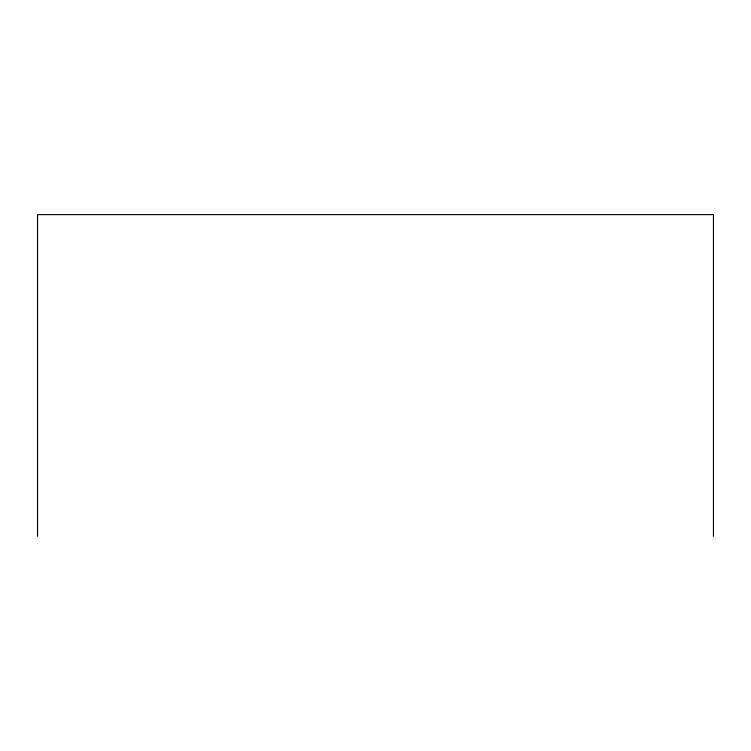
<?xml version="1.0" encoding="UTF-8"?>
<svg xmlns="http://www.w3.org/2000/svg" width="751" height="751" viewBox="0 0 751 751"><rect width="100%" height="100%" fill="white"/><g stroke="black" fill="none" stroke-linecap="round" stroke-linejoin="round"><path stroke-width="1.13" d="M713.45 536.364L713.45 214.636L37.55 214.636L37.55 536.364"/></g></svg>
